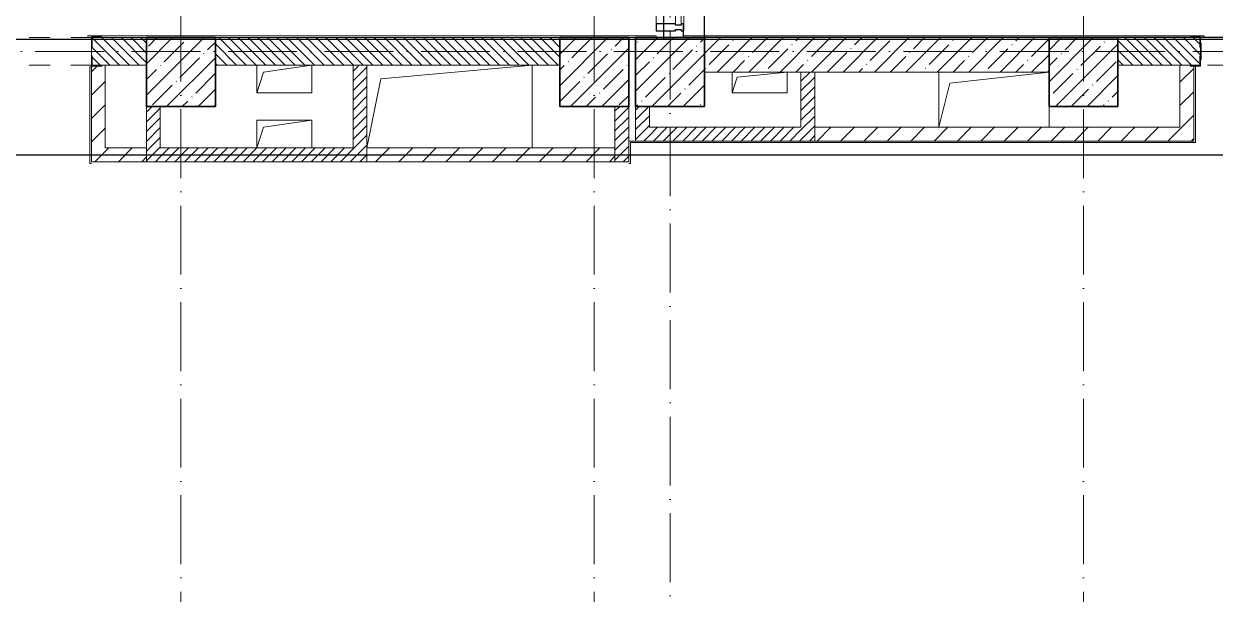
# Model space of a CAD drawing. Header units: millimetres. Extents: x -17017 to 628417, y -109036 to 199237.
# Drawn here: x 26190 to 34836, y -102353 to -98215 of the extents above; entities that cross this region are included whole.
import ezdxf

# ---------------------------------------------------------------- set-up
doc = ezdxf.new("R2010")
doc.units = ezdxf.units.MM
doc.linetypes.add('50_200_ШТРИХ_1Т_ш5_п1_п1_', pattern=[700, 500, -100, 0, -100])
doc.linetypes.add('Штрих короткий', pattern=[300, 150, -150])
for name, color, linetype, lineweight in [('0-1', 7, 'Continuous', 5), ('0-2', 7, 'Continuous', 9), ('Импосты витража-1', 7, 'Continuous', 25), ('Несущие колонны', 7, 'Continuous', 9), ('Несущие колонны-1', 7, 'Continuous', 35), ('Обобщенные модели', 7, 'Continuous', 9), ('Оси-2', 7, '50_200_ШТРИХ_1Т_ш5_п1_п1_', 9), ('Остекление-1', 7, 'Continuous', 9), ('Перемычка-1', 7, 'Штрих короткий', 9), ('Стены-1', 7, 'Continuous', 13), ('стяжа', 7, 'Continuous', 30), ('Штриховка разреза-1', 7, 'Continuous', 9)]:
    doc.layers.add(name, color=color, linetype=linetype, lineweight=lineweight)
doc.layers.get('0-2').off()
pattern_1 = [(135, (0, 0), (-35.35534, -35.35534), [])]
pattern_2 = [(45, (0, 0), (-84.8528, 84.8528), [])]
pattern_3 = [(45, (0, 0), (-35.35534, 35.35534), [])]

# ---------------------------------------------------------------- blocks, each defined once
blk = doc.blocks.new('ось2эт')
at = {"layer": 'Оси-2'}
for p, q in [((27329.9, -108435.9), (27329.9, -93480.6)), ((30329.9, -108435.9), (30329.9, -93480.6)), ((33879.9, -108435.9), (33879.9, -93480.6)), ((30879.9, -107165.9), (30879.9, -94750.6)), ((81379.9, -98415.3), (-12388.8, -98415.3))]:
    blk.add_line(p, q, dxfattribs=at)
blk = doc.blocks.new('BSC_Колонна _Прямоугольная - 500х500-V67-АИ2_02_План отделки стен 2-го этажа _Часть 2_')
at = {"layer": 'Несущие колонны'}
h = blk.add_hatch(dxfattribs=at)
h.set_pattern_fill('FP_75', color=256, style=0, pattern_type=2)
h.set_pattern_definition([(45, (-40400, -7650), (-114.04925, 114.04925), []), (45, (-40285.95, -7650), (-114.04925, 114.04925), [201.613, -40.323, 3.353, -36.97])])
h.paths.add_polyline_path([(-250, -250), (250, -250), (250, 250), (-250, 250)], flags=0)
at = {"layer": 'Несущие колонны-1'}
for p, q in [((250, 250), (-250, 250)), ((-250, 250), (-250, -250)), ((250, -250), (250, 250)), ((-250, -250), (250, -250))]:
    blk.add_line(p, q, dxfattribs=at)
blk = doc.blocks.new('BSC_Колонна _Прямоугольная - 500х500-V99-АИ2_02_План отделки стен 2-го этажа _Часть 2_')
at = {"layer": 'Несущие колонны'}
h = blk.add_hatch(dxfattribs=at)
h.set_pattern_fill('FP_98', color=256, style=0, pattern_type=2)
h.set_pattern_definition([(45, (-40950, -7650), (-114.04925, 114.04925), []), (45, (-40835.95, -7650), (-114.04925, 114.04925), [201.613, -40.323, 3.353, -36.97])])
h.paths.add_polyline_path([(-250, -250), (250, -250), (250, 250), (-250, 250)], flags=0)
at = {"layer": 'Несущие колонны-1'}
for p, q in [((250, 250), (-250, 250)), ((-250, 250), (-250, -250)), ((250, -250), (250, 250)), ((-250, -250), (250, -250))]:
    blk.add_line(p, q, dxfattribs=at)
blk = doc.blocks.new('BSC_Колонна _Прямоугольная - 500х500-V106-АИ2_02_План отделки стен 2-го этажа _Часть 2_')
at = {"layer": 'Несущие колонны'}
h = blk.add_hatch(dxfattribs=at)
h.set_pattern_fill('FP_105', color=256, style=0, pattern_type=2)
h.set_pattern_definition([(45, (-37400, -7650), (-114.04925, 114.04925), []), (45, (-37285.95, -7650), (-114.04925, 114.04925), [201.613, -40.323, 3.353, -36.97])])
h.paths.add_polyline_path([(-250, -250), (250, -250), (250, 250), (-250, 250)], flags=0)
at = {"layer": 'Несущие колонны-1'}
for p, q in [((250, 250), (-250, 250)), ((-250, 250), (-250, -250)), ((250, -250), (250, 250)), ((-250, -250), (250, -250))]:
    blk.add_line(p, q, dxfattribs=at)
blk = doc.blocks.new('BSC_Колонна _Прямоугольная - 500х500-V143-АИ2_02_План отделки стен 2-го этажа _Часть 2_')
at = {"layer": 'Несущие колонны'}
h = blk.add_hatch(dxfattribs=at)
h.set_pattern_fill('FP_143', color=256, style=0, pattern_type=2)
h.set_pattern_definition([(45, (-43950, -7650), (-114.04925, 114.04925), []), (45, (-43835.95, -7650), (-114.04925, 114.04925), [201.613, -40.323, 3.353, -36.97])])
h.paths.add_polyline_path([(-250, -250), (250, -250), (250, 250), (-250, 250)], flags=0)
at = {"layer": 'Несущие колонны-1'}
for p, q in [((250, 250), (-250, 250)), ((-250, 250), (-250, -250)), ((250, -250), (250, 250)), ((-250, -250), (250, -250))]:
    blk.add_line(p, q, dxfattribs=at)
blk = doc.blocks.new('Проем_Дверь_Прямоугольный - 1700х2400h_дверные проемы-28448549-АИ2_02_План отделки стен 2-го этажа _Часть 2_')
at = {"layer": 'Перемычка-1'}
for p, q in [((850, 100), (-850, 100)), ((850, -100), (-850, -100))]:
    blk.add_line(p, q, dxfattribs=at)
blk = doc.blocks.new('Прямоугольный импост - 50 мм_заглушка-26940537-АИ2_02_План отделки стен 2-го этажа _Часть 2_')
at = {"layer": 'Импосты витража-1'}
for p, q in [((0, 17), (-50, 17)), ((-50, 17), (-50, 15)), ((-50, 15), (0, 15))]:
    blk.add_line(p, q, dxfattribs=at)
blk = doc.blocks.new('PNS_Панель прямоугольная2 - Нр_Стекло - 40мм-28950549-АИ2_02_План отделки стен 2-го этажа _Часть 2_')
at = {"layer": 'Остекление-1'}
for p, q in [((-137.5, 40), (137.5, 40)), ((-147.5, 0), (147.5, 0)), ((137.5, 0), (-137.5, 0))]:
    blk.add_line(p, q, dxfattribs=at)
blk = doc.blocks.new('Прямоугольный импост - Импост структурный с накладкой - 180мм-26943387-АИ2_02_План отделки стен 2-го этажа _Часть 2_')
at = {"layer": 'Импосты витража-1'}
for p, q in [((-25, 0), (-25, 17)), ((-25, 17), (25, 17)), ((-15, 0), (-25, 0)), ((-15, -40), (-15, 0)), ((25, 0), (15, 0)), ((15, 0), (15, -40)), ((25, 17), (25, 0)), ((-25, -180), (-25, -40)), ((-25, -40), (-15, -40)), ((15, -40), (25, -40)), ((25, -40), (25, -180)), ((25, -180), (-25, -180))]:
    blk.add_line(p, q, dxfattribs=at)
blk = doc.blocks.new('Фахверк_СКБ_Уголок - 200_3960-28268576-АИ2_02_План отделки стен 2-го этажа _Часть 2_')
at = {"layer": 'Обобщенные модели'}
for p, q in [((200, 156), (125, 156)), ((125, 156), (125, 81)), ((131, 81), (131, 150)), ((131, 150), (200, 150)), ((200, 150), (200, 156)), ((125, 81), (131, 81)), ((131, 19), (125, 19)), ((125, 19), (125, -56)), ((131, -50), (131, 19)), ((125, -56), (200, -56)), ((200, -50), (131, -50)), ((200, -56), (200, -50))]:
    blk.add_line(p, q, dxfattribs=at)
blk = doc.blocks.new('154_Стойка_СКБ_Уголок - СМ-2480_200-28346303-АИ2_02_План отделки стен 2-го этажа _Часть 2_')
at = {"layer": 'Обобщенные модели'}
for p, q in [((125, 156), (125, 81)), ((200, 156), (125, 156)), ((131, 81), (131, 150)), ((131, 150), (200, 150)), ((200, 150), (200, 156)), ((125, 81), (131, 81)), ((131, 19), (125, 19)), ((125, 19), (125, -56)), ((131, -50), (131, 19)), ((125, -56), (200, -56)), ((200, -50), (131, -50)), ((200, -56), (200, -50))]:
    blk.add_line(p, q, dxfattribs=at)
blk = doc.blocks.new('Стойка_Влож_Полоса боковая - Полоса-28213942-АИ2_02_План отделки стен 2-го этажа _Часть 2_')
at = {"layer": 'Обобщенные модели'}
for p, q in [((-5, 60), (0, 60)), ((-5, -60), (-5, 60)), ((0, 31), (0, -31)), ((0, -60), (-5, -60))]:
    blk.add_line(p, q, dxfattribs=at)
blk = doc.blocks.new('AR_Отверстие прямоугольное _в плите_ - AR_Отверстие прямоугольное _в плите_-30459223-АИ2_02_План отделки стен 2-го этажа _Часть 2_')
at = {"layer": 'Обобщенные модели'}
for p, q in [((-200, 100), (-200, -100)), ((-150, 50), (200, 100)), ((200, -100), (200, 100)), ((-200, -100), (-150, 50)), ((-200, -100), (200, -100))]:
    blk.add_line(p, q, dxfattribs=at)
blk = doc.blocks.new('AR_Отверстие прямоугольное _в плите_ - AR_Отверстие прямоугольное _в плите_-30459225-АИ2_02_План отделки стен 2-го этажа _Часть 2_')
at = {"layer": 'Обобщенные модели'}
for p, q in [((-200, 75), (-200, -75)), ((-200, -75), (-162.5, 37.5)), ((-162.5, 37.5), (200, 75)), ((200, -75), (200, 75)), ((-200, -75), (200, -75))]:
    blk.add_line(p, q, dxfattribs=at)
blk = doc.blocks.new('AR_Отверстие прямоугольное _в плите_ - AR_Отверстие прямоугольное _в плите_-30552658-АИ2_02_План отделки стен 2-го этажа _Часть 2_')
at = {"layer": 'Обобщенные модели'}
for p, q in [((-400, 200), (-400, -200)), ((-320, 120), (400, 200)), ((-400, -200), (-320, 120)), ((400, -200), (400, -50))]:
    blk.add_line(p, q, dxfattribs=at)
blk = doc.blocks.new('AR_Отверстие прямоугольное _в плите_ - AR_Отверстие прямоугольное _в плите_-V224-АИ2_02_План отделки стен 2-го этажа _Часть 2_')
at = {"layer": 'Обобщенные модели'}
for p, q in [((200, 100), (-200, 100)), ((-200, 100), (-200, -100)), ((-150, 50), (200, 100)), ((200, -100), (200, 100)), ((-200, -100), (-150, 50))]:
    blk.add_line(p, q, dxfattribs=at)
blk = doc.blocks.new('AR_Отверстие прямоугольное _в плите_ - AR_Отверстие прямоугольное _в плите_-V237-АИ2_02_План отделки стен 2-го этажа _Часть 2_')
at = {"layer": 'Обобщенные модели'}
for p, q in [((-500, 200), (600, 300)), ((600, -300), (600, 300)), ((-600, -300), (-500, 200))]:
    blk.add_line(p, q, dxfattribs=at)
blk = doc.blocks.new('Проем_Дверь_Прямоугольный - 2900х2800h_витражные проемы-35267925-АИ2_02_План отделки стен 2-го этажа _Часть 2_')
at = {"layer": 'Перемычка-1'}
for p, q in [((1450, 100), (-1450, 100)), ((1450, -100), (-1450, -100))]:
    blk.add_line(p, q, dxfattribs=at)
blk = doc.blocks.new('0125-Р-ОО-Ш2-АР-о_23_10_2024_rvt-1-АИ2_02_План отделки стен 2-го этажа _Часть 2_')
at = {"layer": 'Штриховка разреза-1'}
h = blk.add_hatch(dxfattribs=at)
h.set_pattern_fill('FP_2', color=256, style=0, pattern_type=2)
h.set_pattern_definition(pattern_1)
h.paths.add_polyline_path([(36825, 7700), (37150, 7700), (37150, 7900), (36756, 7900), (36756, 7831), (36750, 7831), (36750, 7769), (36756, 7769), (36756, 7700)], flags=0)
h.paths.add_polyline_path([(35044, 7700), (35044, 7769), (35050, 7769), (35050, 7831), (35044, 7831), (35044, 7900), (33456, 7900), (33456, 7831), (33450, 7831), (33450, 7769), (33456, 7769), (33456, 7700), (34975, 7700)], flags=0)
h.paths.add_polyline_path([(32744, 7700), (32744, 7769), (32750, 7769), (32750, 7831), (32744, 7831), (32744, 7900), (32456, 7900), (32456, 7831), (32450, 7831), (32450, 7769), (32456, 7769), (32456, 7700), (32675, 7700)], flags=0)
h.paths.add_polyline_path([(31675, 7700), (31744, 7700), (31744, 7769), (31750, 7769), (31750, 7831), (31744, 7831), (31744, 7900), (31650, 7900), (31650, 7700)], flags=0)
h = blk.add_hatch(dxfattribs=at)
h.set_pattern_fill('FP_2', color=256, style=0, pattern_type=2)
h.set_pattern_definition(pattern_1)
h.paths.add_polyline_path([(40150, 7700), (40150, 7900), (37650, 7900), (37650, 7700), (38826.8, 7700)], flags=0)
h = blk.add_hatch(dxfattribs=at)
h.set_pattern_fill('FP_1', color=256, style=0, pattern_type=2)
h.set_pattern_definition([(45, (0, 0), (-114.04925, 114.04925), []), (45, (114.05, 0), (-114.04925, 114.04925), [201.612, -40.322, 3.353, -36.97])])
h.paths.add_polyline_path([(43700, 7650), (43700, 7900), (41200, 7900), (41200, 7650), (42554.8, 7650)], flags=0)
h = blk.add_hatch(dxfattribs=at)
h.set_pattern_fill('FP_2', color=256, style=0, pattern_type=2)
h.set_pattern_definition(pattern_1)
h.paths.add_polyline_path([(46506, 7700), (46700, 7700), (46700, 7900), (46506, 7900), (46506, 7831), (46500, 7831), (46500, 7769), (46506, 7769)], flags=0)
h.paths.add_polyline_path([(44794, 7700), (44794, 7769), (44800, 7769), (44800, 7831), (44794, 7831), (44794, 7900), (44200, 7900), (44200, 7700), (44725, 7700)], flags=0)
h = blk.add_hatch(dxfattribs=at)
h.set_pattern_fill('FP_3', color=256, style=0, pattern_type=2)
h.set_pattern_definition(pattern_2)
h.paths.add_polyline_path([(36756, 7100), (36850, 7100), (36850, 7700), (36825, 7700), (36825, 7694), (36750, 7694), (36750, 7100)], flags=0)
h = blk.add_hatch(dxfattribs=at)
h.set_pattern_fill('FP_92', color=256, style=0, pattern_type=2)
h.set_pattern_definition(pattern_3)
h.paths.add_polyline_path([(38750, 7100), (38750, 7700), (38650, 7700), (38650, 7100)], flags=0)
h = blk.add_hatch(dxfattribs=at)
h.set_pattern_fill('FP_3', color=256, style=0, pattern_type=2)
h.set_pattern_definition(pattern_2)
h.paths.add_polyline_path([(44750, 7150), (44750, 7694), (44725, 7694), (44725, 7700), (44650, 7700), (44650, 7150)], flags=0)
h = blk.add_hatch(dxfattribs=at)
h.set_pattern_fill('FP_92', color=256, style=0, pattern_type=2)
h.set_pattern_definition(pattern_3)
h.paths.add_polyline_path([(42000, 7150), (42000, 7650), (41900, 7650), (41900, 7150)], flags=0)
h = blk.add_hatch(dxfattribs=at)
h.set_pattern_fill('FP_92', color=256, style=0, pattern_type=2)
h.set_pattern_definition(pattern_3)
h.paths.add_polyline_path([(37250, 7000), (37250, 7400), (37150, 7400), (37150, 7000)], flags=0)
h = blk.add_hatch(dxfattribs=at)
h.set_pattern_fill('FP_92', color=256, style=0, pattern_type=2)
h.set_pattern_definition(pattern_3)
h.paths.add_polyline_path([(40650, 7000), (40650, 7400), (40550, 7400), (40550, 7000)], flags=0)
h = blk.add_hatch(dxfattribs=at)
h.set_pattern_fill('FP_92', color=256, style=0, pattern_type=2)
h.set_pattern_definition(pattern_3)
h.paths.add_polyline_path([(40800, 7150), (40800, 7400), (40700, 7400), (40700, 7150)], flags=0)
h = blk.add_hatch(dxfattribs=at)
h.set_pattern_fill('FP_92', color=256, style=0, pattern_type=2)
h.set_pattern_definition(pattern_3)
h.paths.add_polyline_path([(41900, 7150), (41900, 7250), (40800, 7250), (40800, 7150)], flags=0)
h = blk.add_hatch(dxfattribs=at)
h.set_pattern_fill('FP_3', color=256, style=0, pattern_type=2)
h.set_pattern_definition(pattern_2)
h.paths.add_polyline_path([(44650, 7150), (44650, 7250), (42000, 7250), (42000, 7150), (42554.8, 7150)], flags=0)
h = blk.add_hatch(dxfattribs=at)
h.set_pattern_fill('FP_3', color=256, style=0, pattern_type=2)
h.set_pattern_definition(pattern_2)
h.paths.add_polyline_path([(37150, 7000), (37150, 7100), (36750, 7100), (36750, 7000)], flags=0)
h = blk.add_hatch(dxfattribs=at)
h.set_pattern_fill('FP_92', color=256, style=0, pattern_type=2)
h.set_pattern_definition(pattern_3)
h.paths.add_polyline_path([(37250, 7000), (38750, 7000), (38750, 7100), (37250, 7100)], flags=0)
h = blk.add_hatch(dxfattribs=at)
h.set_pattern_fill('FP_3', color=256, style=0, pattern_type=2)
h.set_pattern_definition(pattern_2)
h.paths.add_polyline_path([(40550, 7000), (40550, 7100), (38750, 7100), (38750, 7000), (38826.8, 7000)], flags=0)
at = {"layer": 'Стены-1'}
for p, q in [((37150, 7900), (36825, 7900)), ((40150, 7900), (37650, 7900)), ((43700, 7900), (41200, 7900)), ((44725, 7900), (44200, 7900)), ((36750, 7831), (36750, 7769)), ((36825, 7700), (37150, 7700)), ((36850, 7700), (36825, 7700)), ((36850, 7100), (36850, 7700)), ((37650, 7700), (40150, 7700)), ((38750, 7700), (38650, 7700)), ((38650, 7700), (38650, 7100)), ((38750, 7100), (38750, 7700)), ((44200, 7700), (44725, 7700)), ((44725, 7700), (44650, 7700)), ((44650, 7700), (44650, 7250)), ((36750, 7694), (36750, 7100)), ((41200, 7650), (43700, 7650)), ((42000, 7650), (41900, 7650)), ((41900, 7650), (41900, 7250)), ((42000, 7150), (42000, 7650)), ((44750, 7150), (44750, 7694)), ((37150, 7400), (37150, 7000)), ((37250, 7100), (37250, 7400)), ((40550, 7400), (40550, 7000)), ((40650, 7000), (40650, 7400)), ((40700, 7400), (40700, 7150)), ((40800, 7250), (40800, 7400)), ((41900, 7250), (40800, 7250)), ((44650, 7250), (42000, 7250)), ((42000, 7250), (42000, 7150)), ((36750, 7100), (36750, 7000)), ((37150, 7100), (36850, 7100)), ((37150, 7000), (37150, 7100)), ((38650, 7100), (37250, 7100)), ((38750, 7000), (38750, 7100)), ((40550, 7100), (38750, 7100)), ((38750, 7100), (38750, 7000)), ((40550, 7000), (40550, 7100)), ((40700, 7150), (40800, 7150)), ((40800, 7150), (41900, 7150)), ((41900, 7150), (42000, 7150)), ((42000, 7150), (44650, 7150)), ((44650, 7150), (44750, 7150)), ((36750, 7000), (37150, 7000)), ((37150, 7000), (37250, 7000)), ((37250, 7000), (38750, 7000)), ((38750, 7000), (40550, 7000)), ((40550, 7000), (40650, 7000))]:
    blk.add_line(p, q, dxfattribs=at)
at = {"layer": '0-2'}
for name, p, rotation in [('Проем_Дверь_Прямоугольный - 2900х2800h_витражные проемы-35267925-АИ2_02_План отделки стен 2-го этажа _Часть 2_', (40950, 9350), 89.99999999999993), ('PNS_Панель прямоугольная2 - Нр_Стекло - 40мм-28950549-АИ2_02_План отделки стен 2-го этажа _Часть 2_', (41030, 8137.5), 89.99999999999918), ('Прямоугольный импост - 50 мм_заглушка-26940537-АИ2_02_План отделки стен 2-го этажа _Часть 2_', (41030, 7900), 269.9999999999992), ('154_Стойка_СКБ_Уголок - СМ-2480_200-28346303-АИ2_02_План отделки стен 2-го этажа _Часть 2_', (44925, 7850), 180), ('Стойка_Влож_Полоса боковая - Полоса-28213942-АИ2_02_План отделки стен 2-го этажа _Часть 2_', (44800, 7800), 180)]:
    blk.add_blockref(name, p, dxfattribs=dict(at, rotation=rotation))
at = {"layer": '0-2', "extrusion": (0, 0, -1), "rotation": 90.00000000000084}
blk.add_blockref('Прямоугольный импост - Импост структурный с накладкой - 180мм-26943387-АИ2_02_План отделки стен 2-го этажа _Часть 2_', (-41030, 7975), dxfattribs=at)
at = {"layer": '0-2'}
for name, p in [('Проем_Дверь_Прямоугольный - 1700х2400h_дверные проемы-28448549-АИ2_02_План отделки стен 2-го этажа _Часть 2_', (35900, 7800)), ('Фахверк_СКБ_Уголок - 200_3960-28268576-АИ2_02_План отделки стен 2-го этажа _Часть 2_', (36625, 7750)), ('BSC_Колонна _Прямоугольная - 500х500-V106-АИ2_02_План отделки стен 2-го этажа _Часть 2_', (37400, 7650)), ('BSC_Колонна _Прямоугольная - 500х500-V67-АИ2_02_План отделки стен 2-го этажа _Часть 2_', (40400, 7650)), ('BSC_Колонна _Прямоугольная - 500х500-V99-АИ2_02_План отделки стен 2-го этажа _Часть 2_', (40950, 7650)), ('BSC_Колонна _Прямоугольная - 500х500-V143-АИ2_02_План отделки стен 2-го этажа _Часть 2_', (43950, 7650)), ('Проем_Дверь_Прямоугольный - 1700х2400h_дверные проемы-28448549-АИ2_02_План отделки стен 2-го этажа _Часть 2_', (45650, 7800)), ('AR_Отверстие прямоугольное _в плите_ - AR_Отверстие прямоугольное _в плите_-30459223-АИ2_02_План отделки стен 2-го этажа _Часть 2_', (38150, 7600)), ('AR_Отверстие прямоугольное _в плите_ - AR_Отверстие прямоугольное _в плите_-V237-АИ2_02_План отделки стен 2-го этажа _Часть 2_', (39350, 7400)), ('AR_Отверстие прямоугольное _в плите_ - AR_Отверстие прямоугольное _в плите_-30459225-АИ2_02_План отделки стен 2-го этажа _Часть 2_', (41600, 7575)), ('AR_Отверстие прямоугольное _в плите_ - AR_Отверстие прямоугольное _в плите_-30552658-АИ2_02_План отделки стен 2-го этажа _Часть 2_', (43300, 7450)), ('AR_Отверстие прямоугольное _в плите_ - AR_Отверстие прямоугольное _в плите_-V224-АИ2_02_План отделки стен 2-го этажа _Часть 2_', (38150, 7200))]:
    blk.add_blockref(name, p, dxfattribs=at)
blk = doc.blocks.new('2ч2эт')
at = {"layer": 'Стены-1'}
for p, q in [((30779.9, -98303.3), (26654.9, -98303.3)), ((26654.9, -98303.3), (26654.9, -98315.3)), ((26654.9, -98315.3), (26679.9, -98315.3)), ((26754.9, -98315.3), (27079.9, -98315.3)), ((27579.9, -98315.3), (30079.9, -98315.3)), ((30579.9, -98315.3), (30629.9, -98315.3)), ((30779.9, -98315.3), (30779.9, -98303.3)), ((34754.9, -98303.3), (30976.9, -98303.3)), ((30976.9, -98303.3), (30976.9, -98315.3)), ((31129.9, -98315.3), (33629.9, -98315.3)), ((34129.9, -98315.3), (34654.9, -98315.3)), ((34729.9, -98315.3), (34754.9, -98315.3)), ((34754.9, -98315.3), (34754.9, -98303.3)), ((26679.9, -98527.3), (26667.9, -98527.3)), ((26667.9, -98527.3), (26667.9, -99227.3)), ((26679.9, -99215.3), (26679.9, -98527.3)), ((34679.9, -98521.3), (34679.9, -99065.3)), ((34691.9, -99077.3), (34691.9, -98527.3)), ((30579.9, -99065.3), (30579.9, -99215.3)), ((34679.9, -99065.3), (30579.9, -99065.3)), ((30591.9, -99227.3), (30591.9, -99077.3)), ((30591.9, -99077.3), (34691.9, -99077.3)), ((26667.9, -99227.3), (26679.9, -99227.3)), ((30579.9, -99227.3), (30591.9, -99227.3))]:
    blk.add_line(p, q, dxfattribs=at)
at = {"layer": 'стяжа'}
blk.add_lwpolyline([(13926.1, -98325.3), (66533.7, -98325.3)], dxfattribs=at)
at = {"layer": '0-1'}
blk.add_blockref('0125-Р-ОО-Ш2-АР-о_23_10_2024_rvt-1-АИ2_02_План отделки стен 2-го этажа _Часть 2_', (-10070.1, -106215.3), dxfattribs=at)

msp = doc.modelspace()

# ---------------------------------------------------------------- linework, layer by layer
at = {"layer": 'стяжа'}
for points in [[(30835.6, -95215.3), (-10038, -95215.3), (-10038, -98325.3), (30835.6, -98325.3)], [(31129.9, -95215.3), (81279.9, -95215.3), (81279.9, -98315.3), (31129.9, -98315.3)], [(21579.9, -99165.3), (73387.3, -99165.3), (73387.3, -106065.4), (21579.9, -106065.4)]]:
    msp.add_lwpolyline(points, close=True, dxfattribs=at)

# ---------------------------------------------------------------- block references
for name in ['ось2эт', '2ч2эт']:
    msp.add_blockref(name, (0, 0), dxfattribs=at)

doc.saveas('drawing.dxf')
